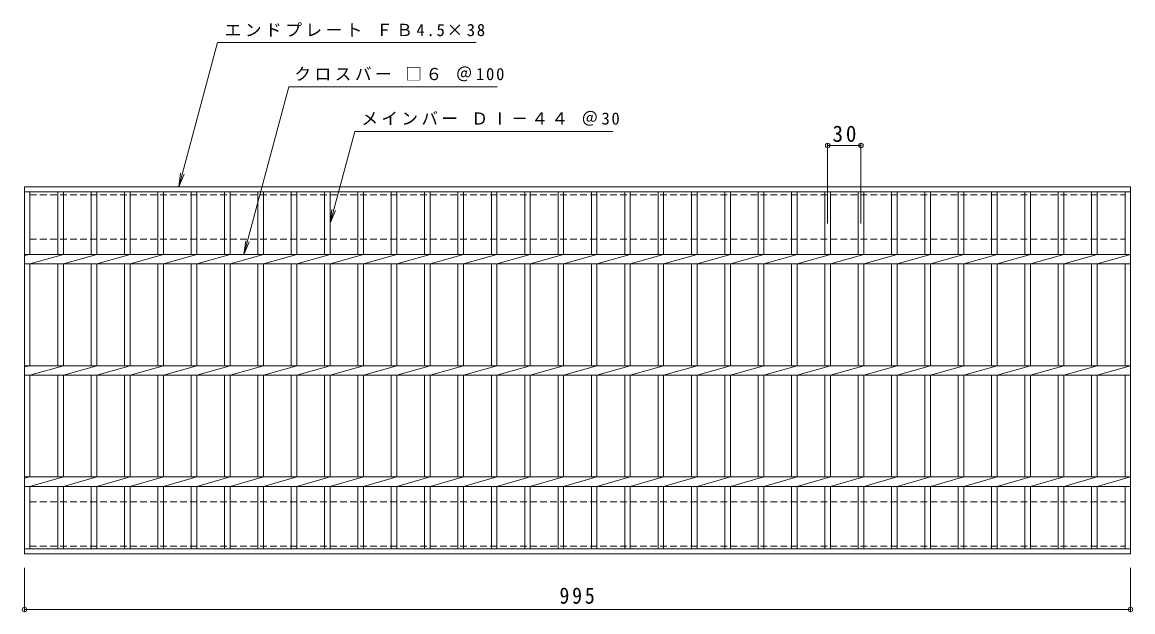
# Model space of a CAD drawing. Units: millimetres, scale not verified. Extents: x -835 to 831, y -687 to 532.
# Drawn here: x -835 to 164, y 2 to 532 of the extents above; entities that cross this region are included whole.
import ezdxf

# ---------------------------------------------------------------- set-up
doc = ezdxf.new("R2010")
doc.units = ezdxf.units.MM
doc.header["$LTSCALE"] = 5
doc.header["$PDMODE"] = 32
doc.header["$PDSIZE"] = 4
doc.linetypes.add('DASHED1', pattern=[1.8, 1.2, -0.6])
for name, color, linetype, lineweight in [('1-1_1-1ﾚｲﾔ', 2, 'Continuous', 9), ('1-2_1-2ﾚｲﾔ', 3, 'Continuous', 9), ('1-4_1-4ﾚｲﾔ', 7, 'Continuous', 9)]:
    doc.layers.add(name, color=color, linetype=linetype, lineweight=lineweight)
doc.styles.add('ＭＳ ゴシック', font='')
doc.styles.get('ＭＳ ゴシック').set_extended_font_data('MS Gothic')

msp = doc.modelspace()

# ---------------------------------------------------------------- linework, layer by layer
at = {"layer": '1-1_1-1ﾚｲﾔ', "linetype": 'DASHED1'}
for p, q in [((-827.637, 336.699), (157.363, 336.699)), ((-827.637, 100.699), (157.363, 100.699))]:
    msp.add_line(p, q, dxfattribs=at)
for points in [[(-827.637, 336.699), (-827.637, 376.699), (157.363, 376.699), (157.363, 336.699)], [(-827.637, 100.699), (-827.637, 60.699), (157.363, 60.699), (157.363, 100.699)]]:
    msp.add_lwpolyline(points, dxfattribs=at)
at = {"layer": '1-2_1-2ﾚｲﾔ'}
for p, q in [((-832.637, 383.699), (162.363, 383.699)), ((-832.637, 53.699), (-832.637, 383.699)), ((162.363, 383.699), (162.363, 53.699)), ((-832.637, 379.199), (162.363, 379.199)), ((-827.636, 322.939), (-827.636, 379.199)), ((-802.636, 379.199), (-802.636, 322.939)), ((-797.637, 379.199), (-797.637, 322.939)), ((-772.636, 379.199), (-772.636, 322.939)), ((-767.636, 379.199), (-767.636, 322.939)), ((-742.637, 379.199), (-742.637, 322.939)), ((-737.636, 379.199), (-737.636, 322.939)), ((-712.636, 379.199), (-712.636, 322.939)), ((-707.637, 379.199), (-707.637, 322.939)), ((-682.636, 379.199), (-682.636, 322.939)), ((-677.636, 379.199), (-677.636, 322.939)), ((-652.636, 379.199), (-652.636, 322.939)), ((-647.636, 379.199), (-647.636, 322.939)), ((-622.636, 379.199), (-622.636, 322.939)), ((-617.637, 379.199), (-617.637, 322.939)), ((-592.636, 379.199), (-592.636, 322.939)), ((-587.637, 379.199), (-587.637, 322.939)), ((-562.636, 379.199), (-562.636, 322.939)), ((-557.636, 379.199), (-557.636, 322.939)), ((-532.636, 379.199), (-532.636, 322.939)), ((-527.636, 379.199), (-527.636, 322.939)), ((-502.636, 379.199), (-502.636, 322.939)), ((-497.636, 379.199), (-497.636, 322.939)), ((-472.636, 379.199), (-472.636, 322.939)), ((-467.637, 379.199), (-467.637, 322.939)), ((-442.636, 379.199), (-442.636, 322.939)), ((-437.637, 379.199), (-437.637, 322.939)), ((-412.636, 379.199), (-412.636, 322.939)), ((-407.636, 379.199), (-407.636, 322.939)), ((-382.636, 379.199), (-382.636, 322.939)), ((-377.636, 379.199), (-377.636, 322.939)), ((-352.636, 379.199), (-352.636, 322.939)), ((-347.636, 379.199), (-347.636, 322.939)), ((-322.635, 379.199), (-322.635, 322.939)), ((-317.636, 379.199), (-317.636, 322.939)), ((-292.635, 379.199), (-292.635, 322.939)), ((-287.635, 379.199), (-287.635, 322.939)), ((-262.635, 379.199), (-262.635, 322.939)), ((-257.635, 379.199), (-257.635, 322.939)), ((-232.635, 379.199), (-232.635, 322.939)), ((-227.635, 379.199), (-227.635, 322.939)), ((-202.635, 379.199), (-202.635, 322.939)), ((-197.635, 379.199), (-197.635, 322.939)), ((-172.634, 379.199), (-172.634, 322.939)), ((-167.635, 379.199), (-167.635, 322.939)), ((-142.634, 379.199), (-142.634, 322.939)), ((-137.634, 379.199), (-137.634, 322.939)), ((-112.634, 379.199), (-112.634, 322.939)), ((-107.634, 379.199), (-107.634, 322.939)), ((-82.634, 379.199), (-82.634, 322.939)), ((-77.634, 379.199), (-77.634, 322.939)), ((-52.633, 379.199), (-52.633, 322.939)), ((-47.634, 379.199), (-47.634, 322.939)), ((-22.633, 379.199), (-22.633, 322.939)), ((-17.633, 379.199), (-17.633, 322.939)), ((7.367, 379.199), (7.367, 322.939)), ((12.367, 379.199), (12.367, 322.939)), ((37.367, 379.199), (37.367, 322.939)), ((42.367, 379.199), (42.367, 322.939)), ((67.367, 379.199), (67.367, 322.939)), ((72.367, 379.199), (72.367, 322.939)), ((97.368, 379.199), (97.368, 322.939)), ((102.367, 379.199), (102.367, 322.939)), ((127.368, 379.199), (127.368, 322.939)), ((132.368, 379.199), (132.368, 322.939)), ((157.364, 379.199), (157.364, 322.939)), ((-832.637, 322.939), (162.363, 322.939)), ((-827.636, 322.939), (-832.637, 321.939)), ((-797.637, 322.939), (-827.636, 314.459)), ((-767.636, 322.939), (-797.637, 314.459)), ((-737.636, 322.939), (-767.636, 314.459)), ((-707.637, 322.939), (-737.636, 314.459)), ((-677.636, 322.939), (-707.637, 314.459)), ((-647.636, 322.939), (-677.636, 314.459)), ((-617.636, 322.939), (-647.636, 314.459)), ((-587.636, 322.939), (-617.637, 314.459)), ((-557.636, 322.939), (-587.637, 314.459)), ((-527.636, 322.939), (-557.636, 314.459)), ((-497.636, 322.939), (-527.636, 314.459)), ((-467.637, 322.939), (-497.636, 314.459)), ((-437.637, 322.939), (-467.637, 314.459)), ((-407.636, 322.939), (-437.637, 314.459)), ((-377.636, 322.939), (-407.636, 314.459)), ((-347.636, 322.939), (-377.636, 314.459)), ((-317.636, 322.939), (-347.636, 314.459)), ((-287.636, 322.939), (-317.636, 314.459)), ((-257.635, 322.939), (-287.635, 314.459)), ((-227.635, 322.939), (-257.635, 314.459)), ((-197.635, 322.939), (-227.635, 314.459)), ((-167.635, 322.939), (-197.635, 314.459)), ((-137.634, 322.939), (-167.635, 314.459)), ((-107.634, 322.939), (-137.634, 314.459)), ((-77.634, 322.939), (-107.634, 314.459)), ((-47.634, 322.939), (-77.634, 314.459)), ((-17.634, 322.939), (-47.634, 314.459)), ((12.367, 322.939), (-17.633, 314.459)), ((42.367, 322.939), (12.367, 314.459)), ((72.367, 322.939), (42.367, 314.459)), ((102.367, 322.939), (72.367, 314.459)), ((132.368, 322.939), (102.367, 314.459)), ((162.368, 322.939), (132.368, 314.459)), ((-832.637, 314.459), (162.363, 314.459)), ((-827.636, 222.939), (-827.636, 314.459)), ((-802.636, 314.459), (-802.636, 222.939)), ((-797.637, 314.459), (-797.637, 222.939)), ((-772.636, 314.459), (-772.636, 222.939)), ((-767.636, 314.459), (-767.636, 222.939)), ((-742.637, 314.459), (-742.637, 222.939)), ((-737.636, 314.459), (-737.636, 222.939)), ((-712.636, 314.459), (-712.636, 222.939)), ((-707.637, 314.459), (-707.637, 222.939)), ((-682.636, 314.459), (-682.636, 222.939)), ((-677.636, 314.459), (-677.636, 222.939)), ((-652.636, 314.459), (-652.636, 222.939)), ((-647.636, 314.459), (-647.636, 222.939)), ((-622.636, 314.459), (-622.636, 222.939)), ((-617.637, 314.459), (-617.637, 222.939)), ((-592.636, 314.459), (-592.636, 222.939)), ((-587.637, 314.459), (-587.637, 222.939)), ((-562.636, 314.459), (-562.636, 222.939)), ((-557.636, 314.459), (-557.636, 222.939)), ((-532.636, 314.459), (-532.636, 222.939)), ((-527.636, 314.459), (-527.636, 222.939)), ((-502.636, 314.459), (-502.636, 222.939)), ((-497.636, 314.459), (-497.636, 222.939)), ((-472.636, 314.459), (-472.636, 222.939)), ((-467.637, 314.459), (-467.637, 222.939)), ((-442.636, 314.459), (-442.636, 222.939)), ((-437.637, 314.459), (-437.637, 222.939)), ((-412.636, 314.459), (-412.636, 222.939)), ((-407.636, 314.459), (-407.636, 222.939)), ((-382.636, 314.459), (-382.636, 222.939)), ((-377.636, 314.459), (-377.636, 222.939)), ((-352.636, 314.459), (-352.636, 222.939)), ((-347.636, 314.459), (-347.636, 222.939)), ((-322.635, 314.459), (-322.635, 222.939)), ((-317.636, 314.459), (-317.636, 222.939)), ((-292.635, 314.459), (-292.635, 222.939)), ((-287.635, 314.459), (-287.635, 222.939)), ((-262.635, 314.459), (-262.635, 222.939)), ((-257.635, 314.459), (-257.635, 222.939)), ((-232.635, 314.459), (-232.635, 222.939)), ((-227.635, 314.459), (-227.635, 222.939)), ((-202.635, 314.459), (-202.635, 222.939)), ((-197.635, 314.459), (-197.635, 222.939)), ((-172.634, 314.459), (-172.634, 222.939)), ((-167.635, 314.459), (-167.635, 222.939)), ((-142.634, 314.459), (-142.634, 222.939)), ((-137.634, 314.459), (-137.634, 222.939)), ((-112.634, 314.459), (-112.634, 222.939)), ((-107.634, 314.459), (-107.634, 222.939)), ((-82.634, 314.459), (-82.634, 222.939)), ((-77.634, 314.459), (-77.634, 222.939)), ((-52.633, 314.459), (-52.633, 222.939)), ((-47.634, 314.459), (-47.634, 222.939)), ((-22.633, 314.459), (-22.633, 222.939)), ((-17.633, 314.459), (-17.633, 222.939)), ((7.367, 314.459), (7.367, 222.939)), ((12.367, 314.459), (12.367, 222.939)), ((37.367, 314.459), (37.367, 222.939)), ((42.367, 314.459), (42.367, 222.939)), ((67.367, 314.459), (67.367, 222.939)), ((72.367, 314.459), (72.367, 222.939)), ((97.368, 314.459), (97.368, 222.939)), ((102.367, 314.459), (102.367, 222.939)), ((127.368, 314.459), (127.368, 222.939)), ((132.368, 314.459), (132.368, 222.939)), ((157.364, 314.459), (157.364, 222.939)), ((-832.637, 222.939), (162.363, 222.939)), ((-827.636, 222.939), (-832.637, 221.939)), ((-797.637, 222.939), (-827.636, 214.459)), ((-767.636, 222.939), (-797.637, 214.459)), ((-737.636, 222.939), (-767.636, 214.459)), ((-707.637, 222.939), (-737.636, 214.459)), ((-677.636, 222.939), (-707.637, 214.459)), ((-647.636, 222.939), (-677.636, 214.459)), ((-617.636, 222.939), (-647.636, 214.459)), ((-587.636, 222.939), (-617.637, 214.459)), ((-557.636, 222.939), (-587.637, 214.459)), ((-527.636, 222.939), (-557.636, 214.459)), ((-497.636, 222.939), (-527.636, 214.459)), ((-467.637, 222.939), (-497.636, 214.459)), ((-437.637, 222.939), (-467.637, 214.459)), ((-407.636, 222.939), (-437.637, 214.459)), ((-377.636, 222.939), (-407.636, 214.459)), ((-347.636, 222.939), (-377.636, 214.459)), ((-317.636, 222.939), (-347.636, 214.459)), ((-287.636, 222.939), (-317.636, 214.459)), ((-257.635, 222.939), (-287.635, 214.459)), ((-227.635, 222.939), (-257.635, 214.459)), ((-197.635, 222.939), (-227.635, 214.459)), ((-167.635, 222.939), (-197.635, 214.459)), ((-137.634, 222.939), (-167.635, 214.459)), ((-107.634, 222.939), (-137.634, 214.459)), ((-77.634, 222.939), (-107.634, 214.459)), ((-47.634, 222.939), (-77.634, 214.459)), ((-17.634, 222.939), (-47.634, 214.459)), ((12.367, 222.939), (-17.633, 214.459)), ((42.367, 222.939), (12.367, 214.459)), ((72.367, 222.939), (42.367, 214.459)), ((102.367, 222.939), (72.367, 214.459)), ((132.368, 222.939), (102.367, 214.459)), ((162.368, 222.939), (132.368, 214.459)), ((-832.637, 214.459), (162.363, 214.459)), ((-827.636, 122.939), (-827.636, 214.459)), ((-802.636, 214.459), (-802.636, 122.939)), ((-797.637, 214.459), (-797.637, 122.939)), ((-772.636, 214.459), (-772.636, 122.939)), ((-767.636, 214.459), (-767.636, 122.939)), ((-742.637, 214.459), (-742.637, 122.939)), ((-737.636, 214.459), (-737.636, 122.939)), ((-712.636, 214.459), (-712.636, 122.939)), ((-707.637, 214.459), (-707.637, 122.939)), ((-682.636, 214.459), (-682.636, 122.939)), ((-677.636, 214.459), (-677.636, 122.939)), ((-652.636, 214.459), (-652.636, 122.939)), ((-647.636, 214.459), (-647.636, 122.939)), ((-622.636, 214.459), (-622.636, 122.939)), ((-617.637, 214.459), (-617.637, 122.939)), ((-592.636, 214.459), (-592.636, 122.939)), ((-587.637, 214.459), (-587.637, 122.939)), ((-562.636, 214.459), (-562.636, 122.939)), ((-557.636, 214.459), (-557.636, 122.939)), ((-532.636, 214.459), (-532.636, 122.939)), ((-527.636, 214.459), (-527.636, 122.939)), ((-502.636, 214.459), (-502.636, 122.939)), ((-497.636, 214.459), (-497.636, 122.939)), ((-472.636, 214.459), (-472.636, 122.939)), ((-467.637, 214.459), (-467.637, 122.939)), ((-442.636, 214.459), (-442.636, 122.939)), ((-437.637, 214.459), (-437.637, 122.939)), ((-412.636, 214.459), (-412.636, 122.939)), ((-407.636, 214.459), (-407.636, 122.939)), ((-382.636, 214.459), (-382.636, 122.939)), ((-377.636, 214.459), (-377.636, 122.939)), ((-352.636, 214.459), (-352.636, 122.939)), ((-347.636, 214.459), (-347.636, 122.939)), ((-322.635, 214.459), (-322.635, 122.939)), ((-317.636, 214.459), (-317.636, 122.939)), ((-292.635, 214.459), (-292.635, 122.939)), ((-287.635, 214.459), (-287.635, 122.939)), ((-262.635, 214.459), (-262.635, 122.939)), ((-257.635, 214.459), (-257.635, 122.939)), ((-232.635, 214.459), (-232.635, 122.939)), ((-227.635, 214.459), (-227.635, 122.939)), ((-202.635, 214.459), (-202.635, 122.939)), ((-197.635, 214.459), (-197.635, 122.939)), ((-172.634, 214.459), (-172.634, 122.939)), ((-167.635, 214.459), (-167.635, 122.939)), ((-142.634, 214.459), (-142.634, 122.939)), ((-137.634, 214.459), (-137.634, 122.939)), ((-112.634, 214.459), (-112.634, 122.939)), ((-107.634, 214.459), (-107.634, 122.939)), ((-82.634, 214.459), (-82.634, 122.939)), ((-77.634, 214.459), (-77.634, 122.939)), ((-52.633, 214.459), (-52.633, 122.939)), ((-47.634, 214.459), (-47.634, 122.939)), ((-22.633, 214.459), (-22.633, 122.939)), ((-17.633, 214.459), (-17.633, 122.939)), ((7.367, 214.459), (7.367, 122.939)), ((12.367, 214.459), (12.367, 122.939)), ((37.367, 214.459), (37.367, 122.939)), ((42.367, 214.459), (42.367, 122.939)), ((67.367, 214.459), (67.367, 122.939)), ((72.367, 214.459), (72.367, 122.939)), ((97.368, 214.459), (97.368, 122.939)), ((102.367, 214.459), (102.367, 122.939)), ((127.368, 214.459), (127.368, 122.939)), ((132.368, 214.459), (132.368, 122.939)), ((157.364, 214.459), (157.364, 122.939)), ((-832.637, 122.939), (162.363, 122.939)), ((-827.636, 122.939), (-832.637, 121.938)), ((-797.637, 122.939), (-827.636, 114.458)), ((-767.636, 122.939), (-797.637, 114.458)), ((-737.636, 122.939), (-767.636, 114.458)), ((-707.637, 122.939), (-737.636, 114.458)), ((-677.636, 122.939), (-707.637, 114.458)), ((-647.636, 122.939), (-677.636, 114.458)), ((-617.636, 122.939), (-647.636, 114.458)), ((-587.636, 122.939), (-617.637, 114.458)), ((-557.636, 122.939), (-587.637, 114.458)), ((-527.636, 122.939), (-557.636, 114.458)), ((-497.636, 122.939), (-527.636, 114.458)), ((-467.637, 122.939), (-497.636, 114.458)), ((-437.637, 122.939), (-467.637, 114.458)), ((-407.636, 122.939), (-437.637, 114.458)), ((-377.636, 122.939), (-407.636, 114.458)), ((-347.636, 122.939), (-377.636, 114.458)), ((-317.636, 122.939), (-347.636, 114.458)), ((-287.636, 122.939), (-317.636, 114.458)), ((-257.635, 122.939), (-287.635, 114.458)), ((-227.635, 122.939), (-257.635, 114.458)), ((-197.635, 122.939), (-227.635, 114.458)), ((-167.635, 122.939), (-197.635, 114.458)), ((-137.634, 122.939), (-167.635, 114.458)), ((-107.634, 122.939), (-137.634, 114.458)), ((-77.634, 122.939), (-107.634, 114.458)), ((-47.634, 122.939), (-77.634, 114.458)), ((-17.634, 122.939), (-47.634, 114.458)), ((12.367, 122.939), (-17.633, 114.458)), ((42.367, 122.939), (12.367, 114.458)), ((72.367, 122.939), (42.367, 114.458)), ((102.367, 122.939), (72.367, 114.458)), ((132.368, 122.939), (102.367, 114.458)), ((162.368, 122.939), (132.368, 114.458)), ((-832.637, 114.458), (162.363, 114.458)), ((-827.636, 58.199), (-827.636, 114.458)), ((-802.636, 114.458), (-802.636, 58.199)), ((-797.637, 114.458), (-797.637, 58.199)), ((-772.636, 114.458), (-772.636, 58.199)), ((-767.636, 114.458), (-767.636, 58.199)), ((-742.637, 114.458), (-742.637, 58.199)), ((-737.636, 114.458), (-737.636, 58.199)), ((-712.636, 114.458), (-712.636, 58.199)), ((-707.637, 114.458), (-707.637, 58.199)), ((-682.636, 114.458), (-682.636, 58.199)), ((-677.636, 114.458), (-677.636, 58.199)), ((-652.636, 114.458), (-652.636, 58.199)), ((-647.636, 114.458), (-647.636, 58.199)), ((-622.636, 114.458), (-622.636, 58.199)), ((-617.637, 114.458), (-617.637, 58.199)), ((-592.636, 114.458), (-592.636, 58.199)), ((-587.637, 114.458), (-587.637, 58.199)), ((-562.636, 114.458), (-562.636, 58.199)), ((-557.636, 114.458), (-557.636, 58.199)), ((-532.636, 114.458), (-532.636, 58.199)), ((-527.636, 114.458), (-527.636, 58.199)), ((-502.636, 114.458), (-502.636, 58.199)), ((-497.636, 114.458), (-497.636, 58.199)), ((-472.636, 114.458), (-472.636, 58.199)), ((-467.637, 114.458), (-467.637, 58.199)), ((-442.636, 114.458), (-442.636, 58.199)), ((-437.637, 114.458), (-437.637, 58.199)), ((-412.636, 114.458), (-412.636, 58.199)), ((-407.636, 114.458), (-407.636, 58.199)), ((-382.636, 114.458), (-382.636, 58.199)), ((-377.636, 114.458), (-377.636, 58.199)), ((-352.636, 114.458), (-352.636, 58.199)), ((-347.636, 114.458), (-347.636, 58.199)), ((-322.635, 114.458), (-322.635, 58.199)), ((-317.636, 114.458), (-317.636, 58.199)), ((-292.635, 114.458), (-292.635, 58.199)), ((-287.635, 114.458), (-287.635, 58.199)), ((-262.635, 114.458), (-262.635, 58.199)), ((-257.635, 114.458), (-257.635, 58.199)), ((-232.635, 114.458), (-232.635, 58.199)), ((-227.635, 114.458), (-227.635, 58.199)), ((-202.635, 114.458), (-202.635, 58.199)), ((-197.635, 114.458), (-197.635, 58.199)), ((-172.634, 114.458), (-172.634, 58.199)), ((-167.635, 114.458), (-167.635, 58.199)), ((-142.634, 114.458), (-142.634, 58.199)), ((-137.634, 114.458), (-137.634, 58.199)), ((-112.634, 114.458), (-112.634, 58.199)), ((-107.634, 114.458), (-107.634, 58.199)), ((-82.634, 114.458), (-82.634, 58.199)), ((-77.634, 114.458), (-77.634, 58.199)), ((-52.633, 114.458), (-52.633, 58.199)), ((-47.634, 114.458), (-47.634, 58.199)), ((-22.633, 114.458), (-22.633, 58.199)), ((-17.633, 114.458), (-17.633, 58.199)), ((7.367, 114.458), (7.367, 58.199)), ((12.367, 114.458), (12.367, 58.199)), ((37.367, 114.458), (37.367, 58.199)), ((42.367, 114.458), (42.367, 58.199)), ((67.367, 114.458), (67.367, 58.199)), ((72.367, 114.458), (72.367, 58.199)), ((97.368, 114.458), (97.368, 58.199)), ((102.367, 114.458), (102.367, 58.199)), ((127.368, 114.458), (127.368, 58.199)), ((132.368, 114.458), (132.368, 58.199)), ((157.364, 114.458), (157.364, 58.199)), ((162.363, 58.199), (-832.637, 58.199)), ((162.363, 53.699), (-832.637, 53.699))]:
    msp.add_line(p, q, dxfattribs=at)
at = {"layer": '1-4_1-4ﾚｲﾔ'}
for p, q in [((-635.136, 322.939), (-594.74, 473.699)), ((-594.74, 473.699), (-407.326, 473.699)), ((-557.636, 351.069), (-535.496, 433.699)), ((-535.496, 433.699), (-303.344, 433.699)), ((-110.134, 350.835), (-110.134, 422.513)), ((-110.134, 421.014), (-80.134, 421.014)), ((-80.134, 350.835), (-80.134, 422.513)), ((-693.753, 383.699), (-692.121, 396.092)), ((-693.753, 383.699), (-688.969, 395.247)), ((-557.636, 351.069), (-556.005, 363.462)), ((-557.636, 351.069), (-552.853, 362.617)), ((-635.136, 322.939), (-633.505, 335.332)), ((-635.136, 322.939), (-630.353, 334.487)), ((-832.637, 41.199), (-832.637, 2.199)), ((162.363, 41.199), (162.363, 2.199)), ((-832.637, 3.699), (162.363, 3.699))]:
    msp.add_line(p, q, dxfattribs=at)
msp.add_lwpolyline([(-693.753, 383.699), (-658.919, 513.699), (-426.249, 513.699)], dxfattribs=at)
for p in [(-110.134, 421.014), (-80.134, 421.014), (-832.637, 3.699), (162.363, 3.699)]:
    msp.add_point(p, dxfattribs=at)

# ---------------------------------------------------------------- texts
at = {"layer": '1-4_1-4ﾚｲﾔ', "char_height": 11, "attachment_point": 7, "style": 'ＭＳ ゴシック'}
for s, insert in [('\\T1.21;エンドプレート\\~ＦＢ4.5×38', (-652.499, 518.699)), ('\\T1.21;クロスバー\\~□６\\~＠100', (-589.826, 478.699)), ('\\T1.2;メインバー\\~ＤⅠ－４４\\~＠30', (-529.594, 438.699))]:
    msp.add_mtext(s, dxfattribs=dict(at, insert=insert))
at = {"layer": '1-4_1-4ﾚｲﾔ', "color": 2, "char_height": 14.66, "attachment_point": 7, "style": 'ＭＳ ゴシック'}
for s, insert in [('\\T1.27;\\W0.95;30', (-105.759, 424.013)), ('\\T1.27;\\W0.9;995', (-351.387, 8.699))]:
    msp.add_mtext(s, dxfattribs=dict(at, insert=insert))

doc.saveas('drawing.dxf')
